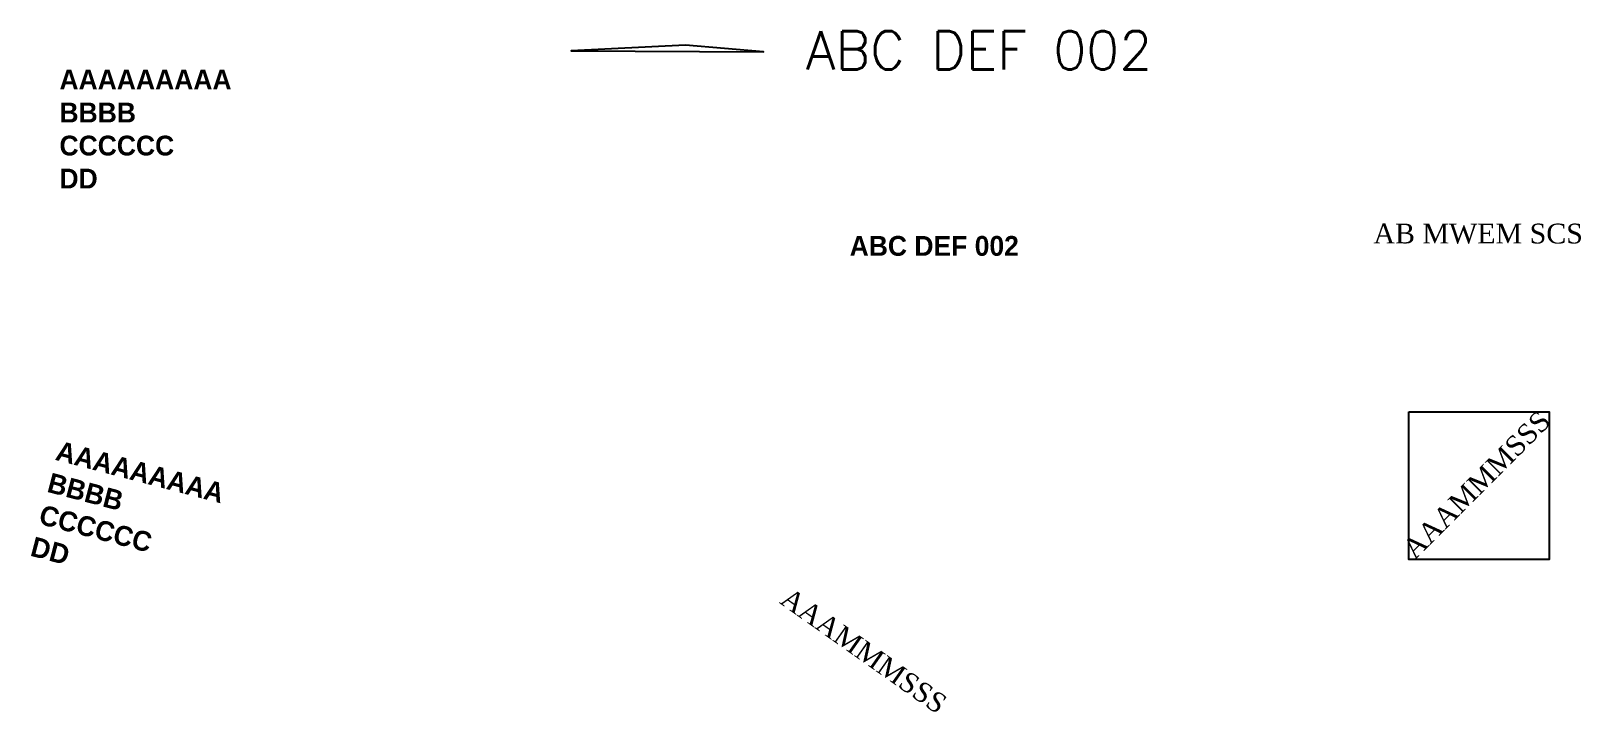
# Model space of a CAD drawing. Header units: metres. Extents: x -17382 to 14286, y 7682 to 17200.
# Drawn here: x 6459 to 14286, y 7682 to 11121 of the extents above.
import ezdxf
from ezdxf.enums import TextEntityAlignment as Align

# ---------------------------------------------------------------- set-up
doc = ezdxf.new("R2010")
doc.units = ezdxf.units.M
for name, color, linetype in [('C-ANNO-MATC-TEXT', 150, 'Continuous'), ('C-BRDG-PIER', 1, 'Continuous'), ('C-HYDR-CTCH-FPTH', 4, 'Continuous')]:
    doc.layers.add(name, color=color, linetype=linetype)
doc.styles.get("Standard").update_dxf_attribs({"font": 'simplex.shx'})
doc.styles.add('style1', font='times.ttf', dxfattribs={"height": 0.75})
doc.styles.add('style2', font='bold.shx', dxfattribs={"height": 100})
doc.styles.add('WMF-Times New Roman0', font='times.ttf')

msp = doc.modelspace()

# ---------------------------------------------------------------- linework, layer by layer
at = {"color": 2, "flags": 128}
msp.add_lwpolyline([(9763.5, 11048.3), (9187, 11020.8), (10158.5, 11015.3)], close=True, dxfattribs=at)
at = {"color": 1}
msp.add_lwpolyline([(13417.1, 9197), (14124.1, 9197), (14124.1, 8451.9), (13417.1, 8451.9)], close=True, dxfattribs=at)

# ---------------------------------------------------------------- texts
msp.add_text('ABC DEF 002', height=194.305).set_placement((10372, 10926.3))
for s, style, p in [('AB MWEM SCS', 'style1', (13237.5, 10048)), ('ABC DEF 002', 'style2', (10592.7, 9985.7))]:
    msp.add_text(s, height=100, dxfattribs=dict(style=style)).set_placement(p)
at = {"color": 139, "lineweight": 0, "style": 'WMF-Times New Roman0'}
msp.add_text('AAAMMMSSS', height=100, rotation=45, dxfattribs=at).set_placement((13792.6, 8794.8), align=Align.CENTER)
at = {"layer": 'C-ANNO-MATC-TEXT', "lineweight": 0, "style": 'WMF-Times New Roman0'}
msp.add_text('AAAMMMSSS', height=100, rotation=324.78763, dxfattribs=at).set_placement((10635.5, 7951.2), align=Align.CENTER)
at = {"layer": 'C-BRDG-PIER', "insert": (6602.7, 10925.6), "char_height": 100, "attachment_point": 1, "style": 'style2'}
msp.add_mtext_dynamic_manual_height_columns('AAAAAAAAA\\PBBBB\\PCCCCCC\\PDD', width=1343.501, gutter_width=500, heights=[1111.7], dxfattribs=at)
at = {"layer": 'C-HYDR-CTCH-FPTH', "insert": (6602.7, 9052.9), "char_height": 100, "attachment_point": 1, "rotation": 345.29503, "style": 'style2'}
msp.add_mtext_dynamic_manual_height_columns('AAAAAAAAA\\PBBBB\\PCCCCCC\\PDD', width=1343.501, gutter_width=500, heights=[1111.7], dxfattribs=at)

doc.saveas('drawing.dxf')
